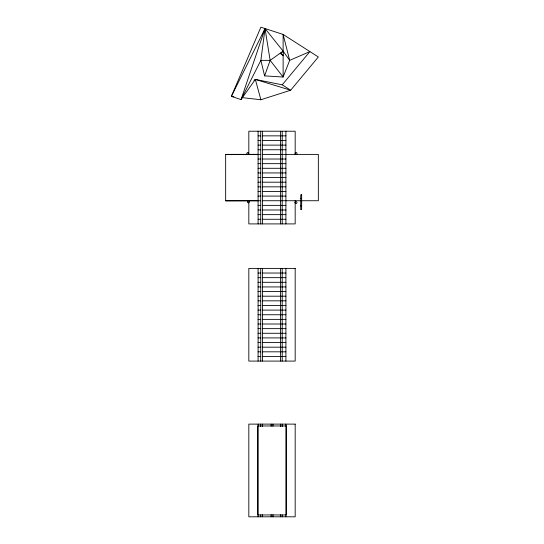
<?xml version="1.0" encoding="UTF-8"?>
<svg xmlns="http://www.w3.org/2000/svg" width="544" height="544" viewBox="0 0 544 544"><rect width="100%" height="100%" fill="white"/><g stroke="black" fill="none" stroke-linecap="round" stroke-linejoin="round"><path stroke-width="0.82" d="M253.98 80.383L255.354 79.41L282.22 84.823L309.91 51.585L289.673 60.357L283.125 34.449L283.125 51.136L270.144 60.357L260.875 60.357L264.595 75.881L283.125 77.037L289.673 60.357L283.125 51.136L265.03 28.553L260.875 60.357L241.04 99.559L231.363 96.404L260.875 27.2L283.125 34.449L318.342 56.977L290.652 90.222L260.875 99.749L242.325 97.648M280.452 53.489L283.336 51.442L283.336 55.74L280.235 53.19L283.125 55.44L283.125 77.037L270.144 60.357L265.03 28.553L241.04 99.559L255.354 79.41L290.652 90.222L282.22 84.823M264.595 75.881L270.144 60.357M295.222 202.11L295.222 203.034M265.03 28.553L231.363 96.404L233.893 96.689M260.719 200.736L225.658 200.804L225.658 154.394L260.719 154.394M225.658 154.394L258.094 154.36M225.658 200.804L258.094 200.77M258.094 135.857L260.719 135.857M262.31 135.857L285.906 135.857M258.094 140.488L260.719 140.488M262.31 140.488L285.906 140.488M258.094 145.126L260.719 145.126M262.31 145.126L285.906 145.126M258.094 149.756L260.719 149.756M262.31 149.756L285.906 149.756M262.31 154.394L318.342 154.394L318.342 200.736L262.31 200.736M258.094 159.025L260.719 159.025M262.31 159.025L285.906 159.025M258.094 163.662L260.719 163.662M262.31 163.662L285.906 163.662M258.094 168.293L260.719 168.293M262.31 168.293L285.906 168.293M258.094 172.931L260.719 172.931M262.31 172.931L285.906 172.931M258.094 177.562L260.719 177.562M262.31 177.562L285.906 177.562M258.094 182.199L260.719 182.199M262.31 182.199L285.906 182.199M258.094 186.83L260.719 186.83M262.31 186.83L285.906 186.83M258.094 191.468L260.719 191.468M262.31 191.468L285.906 191.468M258.094 196.098L260.719 196.098M262.31 196.098L285.906 196.098M300.73 198.519L301.662 198.519M258.094 205.374L260.719 205.374M262.31 205.374L285.906 205.374M300.73 205.931L301.662 205.931M258.094 210.004L260.719 210.004M262.31 210.004L285.906 210.004M258.094 214.642L260.719 214.642M262.31 214.642L285.906 214.642M258.094 219.273L260.719 219.273M262.31 219.273L285.906 219.273M258.094 273.034L260.719 273.034M262.31 273.034L285.906 273.034M258.094 277.664L260.719 277.664M262.31 277.664L285.906 277.664M258.094 282.302L260.719 282.302M262.31 282.302L285.906 282.302M258.094 286.933L260.719 286.933M262.31 286.933L285.906 286.933M258.094 291.57L260.719 291.57M262.31 291.57L285.906 291.57M258.094 296.201L260.719 296.201M262.31 296.201L285.906 296.201M258.094 300.839L260.719 300.839M262.31 300.839L285.906 300.839M258.094 305.47L260.719 305.47M262.31 305.47L285.906 305.47M258.094 310.107L260.719 310.107M262.31 310.107L285.906 310.107M258.094 314.745L260.719 314.745M262.31 314.745L285.906 314.745M258.094 319.376L260.719 319.376M262.31 319.376L285.906 319.376M258.094 324.013L260.719 324.013M262.31 324.013L285.906 324.013M258.094 328.644L260.719 328.644M262.31 328.644L285.906 328.644M258.094 333.282L260.719 333.282M262.31 333.282L285.906 333.282M258.094 337.912L260.719 337.912M262.31 337.912L285.906 337.912M258.094 342.55L260.719 342.55M262.31 342.55L285.906 342.55M258.094 347.181L260.719 347.181M262.31 347.181L285.906 347.181M258.094 351.818L260.719 351.818M262.31 351.818L285.906 351.818M258.094 356.449L260.719 356.449M262.31 356.449L285.906 356.449M255.354 79.41L260.875 99.749M295.174 154.394L295.174 131.22L248.826 131.22L248.826 154.394M295.174 200.736L295.174 223.91L248.826 223.91L248.826 202.722M285.906 131.22L285.906 223.91M285.906 268.396L285.906 361.087M285.906 424.116L285.906 516.8M282.193 131.22L282.193 223.91M282.193 268.396L282.193 361.087M282.193 424.116L282.193 426.639M282.193 514.882L282.193 516.8M280.425 131.22L280.425 223.91M280.425 268.396L280.425 361.087M280.425 424.116L280.425 426.639M280.425 515.114L280.425 516.8M280.344 514.882L280.344 515.318M272.972 424.116L272.972 426.34M272.972 514.576L272.972 516.8M271.123 424.116L271.123 426.34M271.123 514.576L271.123 516.8M262.575 514.882L262.575 515.318M262.487 131.22L262.487 223.91M262.487 268.396L262.487 361.087M262.487 424.116L262.487 426.639M262.487 515.114L262.487 516.8M260.719 131.22L260.719 223.91M260.719 268.396L260.719 361.087M260.719 424.116L260.719 426.639M260.719 514.882L260.719 516.8M258.094 131.22L258.094 223.91M258.094 268.396L258.094 361.087M258.094 424.116L258.094 516.8M301.662 194.8L300.73 194.8L300.73 209.63L301.662 209.63L301.662 194.8M295.174 268.396L248.826 268.396L248.826 361.087L295.174 361.087L295.174 268.396M295.174 424.116L248.826 424.116L248.826 516.8L295.174 516.8L295.174 424.116M286.389 425.966L257.7 425.966L257.7 514.944L286.389 514.944L286.389 425.966M247.119 154.122A0.925 0.925 0 0 0 248.669 153.707A0.925 0.925 0 0 0 247.534 152.572A0.925 0.925 0 0 0 247.119 154.122M295.637 154.265A0.925 0.925 0 0 0 297.024 153.462A0.925 0.925 0 0 0 295.637 152.66A0.925 0.925 0 0 0 295.637 154.265M295.555 203.374A0.925 0.925 0 0 0 296.949 202.572A0.925 0.925 0 0 0 295.555 201.77A0.925 0.925 0 0 0 295.555 203.374M248.03 202.667A0.925 0.925 0 0 0 249.417 201.865A0.925 0.925 0 0 0 248.03 201.062A0.925 0.925 0 0 0 248.03 202.667"/></g></svg>
